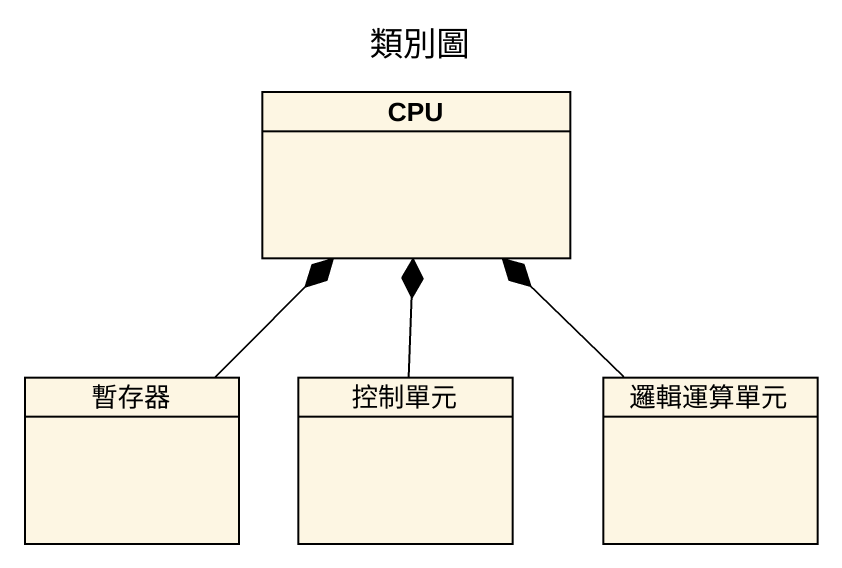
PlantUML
@startuml
title 類別圖
hide circle
hide empty members
class CPU
class 暫存器
class 控制單元
class 邏輯運算單元
暫存器 -up-* CPU
控制單元 -up-* CPU
邏輯運算單元 -up-* CPU
@enduml
